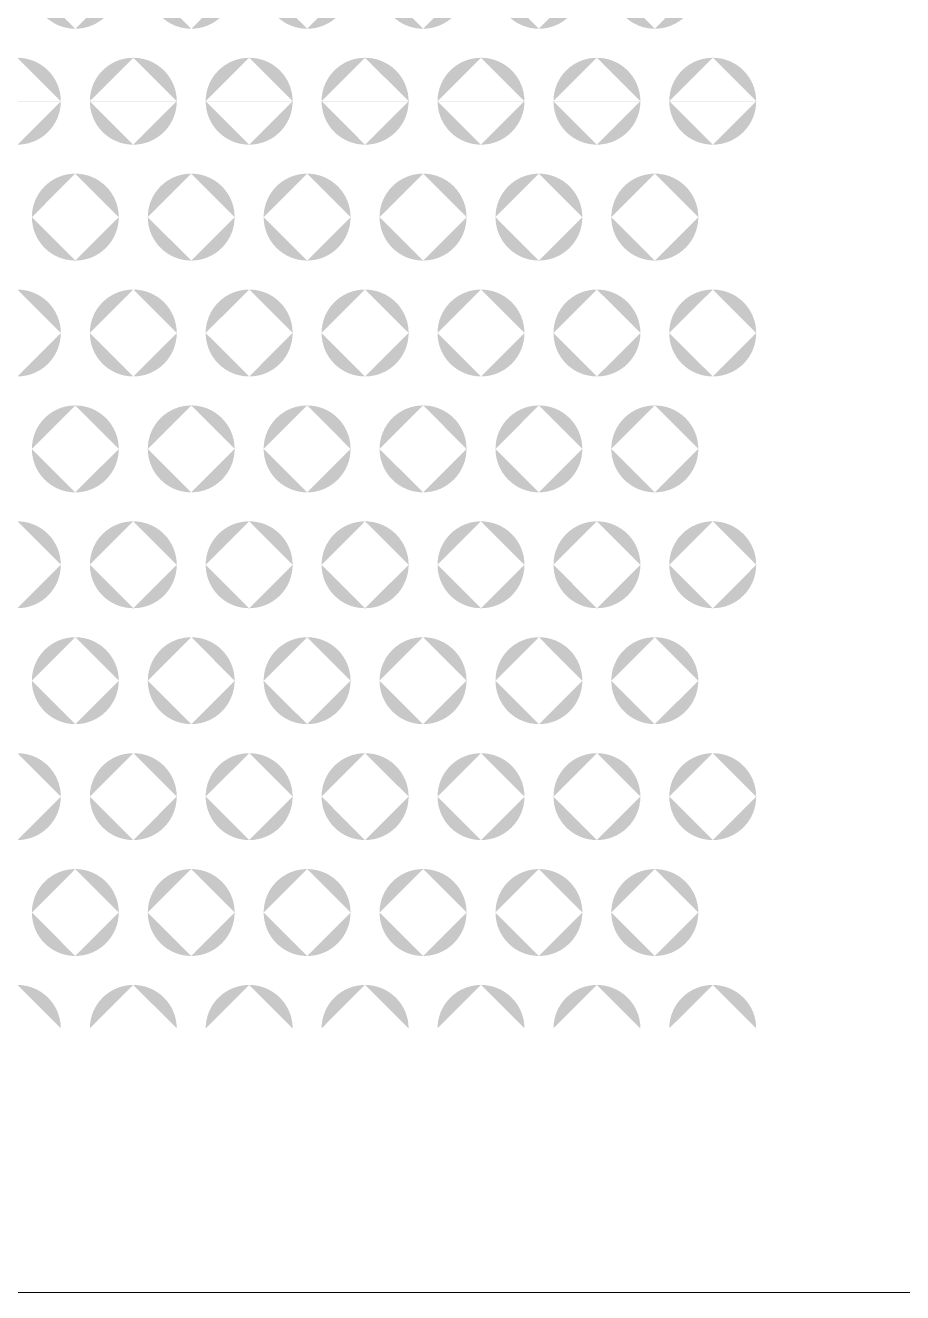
# Model space of a CAD drawing. Header units: millimetres. Extents: x 53 to 536, y 329 to 488.
# Drawn here: x 488.75 to 503.89, y 443.78 to 465.65 of the extents above; entities that cross this region are included whole.
import ezdxf

# ---------------------------------------------------------------- set-up
doc = ezdxf.new("R2010")
doc.units = ezdxf.units.MM
doc.header["$MEASUREMENT"] = 0

msp = doc.modelspace()

# ---------------------------------------------------------------- hatches: boundary and pattern name
at = {"transparency": 33554559}
h = msp.add_hatch(color=256, dxfattribs=at)
h.paths.add_polyline_path([(485.608, 465.595), (485.608, 467.095)], flags=0)
h.paths.add_polyline_path([(486.358, 466.346, 0.414563), (485.608, 467.095)], flags=0)
h.paths.add_polyline_path([(485.608, 465.595, 0.414244), (486.358, 466.346)], flags=0)
h.paths.add_polyline_path([(489.609, 467.095), (489.609, 465.595)], flags=0)
h.paths.add_polyline_path([(488.86, 466.346, 0.414244), (489.609, 465.595)], flags=0)
h.paths.add_polyline_path([(489.609, 467.095, 0.414563), (488.86, 466.346)], flags=0)
h.paths.add_polyline_path([(486.859, 466.346, 0.413977), (487.609, 465.595)], flags=0)
h.paths.add_polyline_path([(487.609, 467.095, 0.414294), (486.859, 466.346)], flags=0)
h.paths.add_polyline_path([(488.359, 466.346, 0.414077), (487.609, 467.095)], flags=0)
h.paths.add_polyline_path([(487.609, 465.595, 0.413759), (488.359, 466.346)], flags=0)
h.paths.add_polyline_path([(487.359, 464.345), (485.859, 464.345)], flags=0)
h.paths.add_polyline_path([(486.608, 465.094, 0.414563), (485.859, 464.345)], flags=0)
h.paths.add_polyline_path([(487.359, 464.345, 0.414294), (486.608, 465.094)], flags=0)
h.paths.add_polyline_path([(489.359, 464.345), (487.859, 464.345)], flags=0)
h.paths.add_polyline_path([(488.609, 465.094, 0.414779), (487.859, 464.345)], flags=0)
h.paths.add_polyline_path([(489.359, 464.345, 0.414563), (488.609, 465.094)], flags=0)
h.paths.add_polyline_path([(485.859, 468.346), (485.859, 468.347), (487.359, 468.347), (487.359, 468.346)], flags=0)
h.paths.add_polyline_path([(486.608, 467.596, 0.41376), (487.359, 468.346)], flags=0)
h.paths.add_polyline_path([(485.859, 468.346, 0.414027), (486.608, 467.596)], flags=0)
h.paths.add_polyline_path([(487.859, 468.346), (487.859, 468.347), (489.359, 468.347), (489.359, 468.346)], flags=0)
h.paths.add_polyline_path([(488.609, 467.596, 0.414027), (489.359, 468.346)], flags=0)
h.paths.add_polyline_path([(487.859, 468.346, 0.414244), (488.609, 467.596)], flags=0)
h = msp.add_hatch(color=256, dxfattribs=at)
h.paths.add_polyline_path([(489.609, 465.595), (489.609, 467.095)], flags=0)
h.paths.add_polyline_path([(490.359, 466.346, 0.413592), (489.609, 467.095)], flags=0)
h.paths.add_polyline_path([(489.609, 465.595, 0.413274), (490.359, 466.346)], flags=0)
h.paths.add_polyline_path([(493.611, 467.095), (493.611, 465.595)], flags=0)
h.paths.add_polyline_path([(492.86, 466.346, 0.413977), (493.611, 465.595)], flags=0)
h.paths.add_polyline_path([(493.611, 467.095, 0.414294), (492.86, 466.346)], flags=0)
h.paths.add_polyline_path([(490.86, 466.346, 0.413977), (491.611, 465.595)], flags=0)
h.paths.add_polyline_path([(491.611, 467.095, 0.414294), (490.86, 466.346)], flags=0)
h.paths.add_polyline_path([(492.359, 466.346, 0.413374), (491.611, 467.095)], flags=0)
h.paths.add_polyline_path([(491.611, 465.595, 0.413055), (492.359, 466.346)], flags=0)
h.paths.add_polyline_path([(491.36, 464.345), (489.86, 464.345)], flags=0)
h.paths.add_polyline_path([(490.61, 465.094, 0.414563), (489.86, 464.345)], flags=0)
h.paths.add_polyline_path([(491.36, 464.345, 0.414294), (490.61, 465.094)], flags=0)
h.paths.add_polyline_path([(493.36, 464.345), (491.859, 464.345)], flags=0)
h.paths.add_polyline_path([(492.611, 465.094, 0.41451), (491.859, 464.345)], flags=0)
h.paths.add_polyline_path([(493.36, 464.345, 0.414563), (492.611, 465.094)], flags=0)
h.paths.add_polyline_path([(489.86, 468.346), (489.86, 468.347), (491.36, 468.347), (491.36, 468.346)], flags=0)
h.paths.add_polyline_path([(490.61, 467.596, 0.41376), (491.36, 468.346)], flags=0)
h.paths.add_polyline_path([(489.86, 468.346, 0.414027), (490.61, 467.596)], flags=0)
h.paths.add_polyline_path([(491.859, 468.346), (491.859, 468.347), (493.36, 468.347), (493.36, 468.346)], flags=0)
h.paths.add_polyline_path([(492.611, 467.596, 0.414027), (493.36, 468.346)], flags=0)
h.paths.add_polyline_path([(491.859, 468.346, 0.413976), (492.611, 467.596)], flags=0)
h = msp.add_hatch(color=256, dxfattribs=at)
h.paths.add_polyline_path([(493.611, 465.595), (493.611, 467.095)], flags=0)
h.paths.add_polyline_path([(494.36, 466.346, 0.41386), (493.611, 467.095)], flags=0)
h.paths.add_polyline_path([(493.611, 465.595, 0.41354), (494.36, 466.346)], flags=0)
h.paths.add_polyline_path([(497.61, 467.095), (497.61, 465.595)], flags=0)
h.paths.add_polyline_path([(496.861, 466.346, 0.41354), (497.61, 465.595)], flags=0)
h.paths.add_polyline_path([(497.61, 467.095, 0.41386), (496.861, 466.346)], flags=0)
h.paths.add_polyline_path([(494.86, 466.346, 0.41371), (495.612, 465.595)], flags=0)
h.paths.add_polyline_path([(495.612, 467.095, 0.414025), (494.86, 466.346)], flags=0)
h.paths.add_polyline_path([(496.362, 466.346, 0.413107), (495.612, 467.095)], flags=0)
h.paths.add_polyline_path([(495.612, 465.595, 0.41279), (496.362, 466.346)], flags=0)
h.paths.add_polyline_path([(495.362, 464.345), (493.86, 464.345)], flags=0)
h.paths.add_polyline_path([(494.609, 465.094, 0.41386), (493.86, 464.345)], flags=0)
h.paths.add_polyline_path([(495.362, 464.345, 0.414241), (494.609, 465.094)], flags=0)
h.paths.add_polyline_path([(497.361, 464.345), (495.861, 464.345)], flags=0)
h.paths.add_polyline_path([(496.611, 465.094, 0.414563), (495.861, 464.345)], flags=0)
h.paths.add_polyline_path([(497.361, 464.345, 0.414563), (496.611, 465.094)], flags=0)
h.paths.add_polyline_path([(493.86, 468.346), (493.86, 468.347), (495.362, 468.347), (495.362, 468.346)], flags=0)
h.paths.add_polyline_path([(494.609, 467.596, 0.413709), (495.362, 468.346)], flags=0)
h.paths.add_polyline_path([(493.86, 468.346, 0.413324), (494.609, 467.596)], flags=0)
h.paths.add_polyline_path([(495.861, 468.346), (495.861, 468.347), (497.361, 468.347), (497.361, 468.346)], flags=0)
h.paths.add_polyline_path([(496.611, 467.596, 0.414027), (497.361, 468.346)], flags=0)
h.paths.add_polyline_path([(495.861, 468.346, 0.414027), (496.611, 467.596)], flags=0)
h = msp.add_hatch(color=256, dxfattribs=at)
h.paths.add_polyline_path([(497.61, 465.595), (497.61, 467.095)], flags=0)
h.paths.add_polyline_path([(498.36, 466.346, 0.414563), (497.61, 467.095)], flags=0)
h.paths.add_polyline_path([(497.61, 465.595, 0.414244), (498.36, 466.346)], flags=0)
h.paths.add_polyline_path([(498.86, 466.346, 0.413008), (499.611, 465.595)], flags=0)
h.paths.add_polyline_path([(499.611, 467.095, 0.413324), (498.86, 466.346)], flags=0)
h.paths.add_polyline_path([(500.362, 466.346, 0.413809), (499.611, 467.095)], flags=0)
h.paths.add_polyline_path([(499.611, 465.595, 0.413492), (500.362, 466.346)], flags=0)
h.paths.add_polyline_path([(499.362, 464.345), (497.862, 464.345)], flags=0)
h.paths.add_polyline_path([(498.611, 465.094, 0.414832), (497.862, 464.345)], flags=0)
h.paths.add_polyline_path([(499.362, 464.345, 0.414294), (498.611, 465.094)], flags=0)
h.paths.add_polyline_path([(501.361, 464.345), (499.86, 464.345)], flags=0)
h.paths.add_polyline_path([(500.612, 465.094, 0.414994), (499.86, 464.345)], flags=0)
h.paths.add_polyline_path([(501.361, 464.345, 0.414346), (500.612, 465.094)], flags=0)
h.paths.add_polyline_path([(497.862, 468.346), (497.862, 468.347), (499.362, 468.347), (499.362, 468.346)], flags=0)
h.paths.add_polyline_path([(498.611, 467.596, 0.41376), (499.362, 468.346)], flags=0)
h.paths.add_polyline_path([(497.862, 468.346, 0.414294), (498.611, 467.596)], flags=0)
h.paths.add_polyline_path([(499.86, 468.346), (499.86, 468.347), (501.361, 468.347), (501.361, 468.346)], flags=0)
h.paths.add_polyline_path([(500.612, 467.596, 0.413809), (501.361, 468.346)], flags=0)
h.paths.add_polyline_path([(499.86, 468.346, 0.414461), (500.612, 467.596)], flags=0)
h = msp.add_hatch(color=256, dxfattribs=at)
h.paths.add_polyline_path([(485.608, 461.593), (485.608, 463.094)], flags=0)
h.paths.add_polyline_path([(486.358, 462.343, 0.414997), (485.608, 463.094)], flags=0)
h.paths.add_polyline_path([(485.608, 461.593, 0.413811), (486.358, 462.343)], flags=0)
h.paths.add_polyline_path([(489.609, 463.094), (489.609, 461.593)], flags=0)
h.paths.add_polyline_path([(488.86, 462.343, 0.413811), (489.609, 461.593)], flags=0)
h.paths.add_polyline_path([(489.609, 463.094, 0.414997), (488.86, 462.343)], flags=0)
h.paths.add_polyline_path([(486.859, 462.343, 0.413542), (487.609, 461.593)], flags=0)
h.paths.add_polyline_path([(487.609, 463.094, 0.414729), (486.859, 462.343)], flags=0)
h.paths.add_polyline_path([(488.359, 462.343, 0.414512), (487.609, 463.094)], flags=0)
h.paths.add_polyline_path([(487.609, 461.593, 0.413325), (488.359, 462.343)], flags=0)
h.paths.add_polyline_path([(487.359, 460.344), (485.859, 460.344)], flags=0)
h.paths.add_polyline_path([(486.608, 461.093, 0.414563), (485.859, 460.344)], flags=0)
h.paths.add_polyline_path([(487.359, 460.344, 0.414294), (486.608, 461.093)], flags=0)
h.paths.add_polyline_path([(489.359, 460.344), (487.859, 460.344)], flags=0)
h.paths.add_polyline_path([(488.609, 461.093, 0.414779), (487.859, 460.344)], flags=0)
h.paths.add_polyline_path([(489.359, 460.344, 0.414563), (488.609, 461.093)], flags=0)
h.paths.add_polyline_path([(485.859, 464.344), (485.859, 464.345), (487.359, 464.345), (487.359, 464.344)], flags=0)
h.paths.add_polyline_path([(486.608, 463.594, 0.414512), (487.359, 464.344)], flags=0)
h.paths.add_polyline_path([(485.859, 464.344, 0.41478), (486.608, 463.594)], flags=0)
h.paths.add_polyline_path([(487.859, 464.344), (487.859, 464.345), (489.359, 464.345), (489.359, 464.344)], flags=0)
h.paths.add_polyline_path([(488.609, 463.594, 0.41478), (489.359, 464.344)], flags=0)
h.paths.add_polyline_path([(487.859, 464.344, 0.414997), (488.609, 463.594)], flags=0)
h = msp.add_hatch(color=256, dxfattribs=at)
h.paths.add_polyline_path([(489.609, 461.593), (489.609, 463.094)], flags=0)
h.paths.add_polyline_path([(490.359, 462.343, 0.414027), (489.609, 463.094)], flags=0)
h.paths.add_polyline_path([(489.609, 461.593, 0.41284), (490.359, 462.343)], flags=0)
h.paths.add_polyline_path([(493.611, 463.094), (493.611, 461.593)], flags=0)
h.paths.add_polyline_path([(492.86, 462.343, 0.413542), (493.611, 461.593)], flags=0)
h.paths.add_polyline_path([(493.611, 463.094, 0.414729), (492.86, 462.343)], flags=0)
h.paths.add_polyline_path([(490.86, 462.343, 0.413542), (491.611, 461.593)], flags=0)
h.paths.add_polyline_path([(491.611, 463.094, 0.414729), (490.86, 462.343)], flags=0)
h.paths.add_polyline_path([(492.359, 462.343, 0.413809), (491.611, 463.094)], flags=0)
h.paths.add_polyline_path([(491.611, 461.593, 0.412621), (492.359, 462.343)], flags=0)
h.paths.add_polyline_path([(491.36, 460.344), (489.86, 460.344)], flags=0)
h.paths.add_polyline_path([(490.61, 461.093, 0.414563), (489.86, 460.344)], flags=0)
h.paths.add_polyline_path([(491.36, 460.344, 0.414294), (490.61, 461.093)], flags=0)
h.paths.add_polyline_path([(493.36, 460.344), (491.859, 460.344)], flags=0)
h.paths.add_polyline_path([(492.611, 461.093, 0.41451), (491.859, 460.344)], flags=0)
h.paths.add_polyline_path([(493.36, 460.344, 0.414563), (492.611, 461.093)], flags=0)
h.paths.add_polyline_path([(489.86, 464.344), (489.86, 464.345), (491.36, 464.345), (491.36, 464.344)], flags=0)
h.paths.add_polyline_path([(490.61, 463.594, 0.414512), (491.36, 464.344)], flags=0)
h.paths.add_polyline_path([(489.86, 464.344, 0.41478), (490.61, 463.594)], flags=0)
h.paths.add_polyline_path([(491.859, 464.344), (491.859, 464.345), (493.36, 464.345), (493.36, 464.344)], flags=0)
h.paths.add_polyline_path([(492.611, 463.594, 0.41478), (493.36, 464.344)], flags=0)
h.paths.add_polyline_path([(491.859, 464.344, 0.414728), (492.611, 463.594)], flags=0)
h = msp.add_hatch(color=256, dxfattribs=at)
h.paths.add_polyline_path([(493.611, 461.593), (493.611, 463.094)], flags=0)
h.paths.add_polyline_path([(494.36, 462.343, 0.414294), (493.611, 463.094)], flags=0)
h.paths.add_polyline_path([(493.611, 461.593, 0.413107), (494.36, 462.343)], flags=0)
h.paths.add_polyline_path([(497.61, 463.094), (497.61, 461.593)], flags=0)
h.paths.add_polyline_path([(496.861, 462.343, 0.413107), (497.61, 461.593)], flags=0)
h.paths.add_polyline_path([(497.61, 463.094, 0.414294), (496.861, 462.343)], flags=0)
h.paths.add_polyline_path([(494.86, 462.343, 0.413274), (495.612, 461.593)], flags=0)
h.paths.add_polyline_path([(495.612, 463.094, 0.414461), (494.86, 462.343)], flags=0)
h.paths.add_polyline_path([(496.362, 462.343, 0.413542), (495.612, 463.094)], flags=0)
h.paths.add_polyline_path([(495.612, 461.593, 0.412354), (496.362, 462.343)], flags=0)
h.paths.add_polyline_path([(495.362, 460.344), (493.86, 460.344)], flags=0)
h.paths.add_polyline_path([(494.609, 461.093, 0.41386), (493.86, 460.344)], flags=0)
h.paths.add_polyline_path([(495.362, 460.344, 0.414241), (494.609, 461.093)], flags=0)
h.paths.add_polyline_path([(497.361, 460.344), (495.861, 460.344)], flags=0)
h.paths.add_polyline_path([(496.611, 461.093, 0.414563), (495.861, 460.344)], flags=0)
h.paths.add_polyline_path([(497.361, 460.344, 0.414563), (496.611, 461.093)], flags=0)
h.paths.add_polyline_path([(493.86, 464.344), (493.86, 464.345), (495.362, 464.345), (495.362, 464.344)], flags=0)
h.paths.add_polyline_path([(494.609, 463.594, 0.41446), (495.362, 464.344)], flags=0)
h.paths.add_polyline_path([(493.86, 464.344, 0.414078), (494.609, 463.594)], flags=0)
h.paths.add_polyline_path([(495.861, 464.344), (495.861, 464.345), (497.361, 464.345), (497.361, 464.344)], flags=0)
h.paths.add_polyline_path([(496.611, 463.594, 0.41478), (497.361, 464.344)], flags=0)
h.paths.add_polyline_path([(495.861, 464.344, 0.41478), (496.611, 463.594)], flags=0)
h = msp.add_hatch(color=256, dxfattribs=at)
h.paths.add_polyline_path([(497.61, 461.593), (497.61, 463.094)], flags=0)
h.paths.add_polyline_path([(498.36, 462.343, 0.414997), (497.61, 463.094)], flags=0)
h.paths.add_polyline_path([(497.61, 461.593, 0.413811), (498.36, 462.343)], flags=0)
h.paths.add_polyline_path([(498.86, 462.343, 0.412572), (499.611, 461.593)], flags=0)
h.paths.add_polyline_path([(499.611, 463.094, 0.41376), (498.86, 462.343)], flags=0)
h.paths.add_polyline_path([(500.362, 462.343, 0.414244), (499.611, 463.094)], flags=0)
h.paths.add_polyline_path([(499.611, 461.593, 0.413057), (500.362, 462.343)], flags=0)
h.paths.add_polyline_path([(499.362, 460.344), (497.862, 460.344)], flags=0)
h.paths.add_polyline_path([(498.611, 461.093, 0.414832), (497.862, 460.344)], flags=0)
h.paths.add_polyline_path([(499.362, 460.344, 0.414294), (498.611, 461.093)], flags=0)
h.paths.add_polyline_path([(501.361, 460.344), (499.86, 460.344)], flags=0)
h.paths.add_polyline_path([(500.612, 461.093, 0.414994), (499.86, 460.344)], flags=0)
h.paths.add_polyline_path([(501.361, 460.344, 0.414346), (500.612, 461.093)], flags=0)
h.paths.add_polyline_path([(497.862, 464.344), (497.862, 464.345), (499.362, 464.345), (499.362, 464.344)], flags=0)
h.paths.add_polyline_path([(498.611, 463.594, 0.414512), (499.362, 464.344)], flags=0)
h.paths.add_polyline_path([(497.862, 464.344, 0.415048), (498.611, 463.594)], flags=0)
h.paths.add_polyline_path([(499.86, 464.344), (499.86, 464.345), (501.361, 464.345), (501.361, 464.344)], flags=0)
h.paths.add_polyline_path([(500.612, 463.594, 0.414563), (501.361, 464.344)], flags=0)
h.paths.add_polyline_path([(499.86, 464.344, 0.415212), (500.612, 463.594)], flags=0)
h = msp.add_hatch(color=256, dxfattribs=at)
h.paths.add_polyline_path([(485.608, 457.592), (485.608, 459.093)], flags=0)
h.paths.add_polyline_path([(486.358, 458.342, 0.414997), (485.608, 459.093)], flags=0)
h.paths.add_polyline_path([(485.608, 457.592, 0.413811), (486.358, 458.342)], flags=0)
h.paths.add_polyline_path([(489.609, 459.093), (489.609, 457.592)], flags=0)
h.paths.add_polyline_path([(488.86, 458.342, 0.413811), (489.609, 457.592)], flags=0)
h.paths.add_polyline_path([(489.609, 459.093, 0.414997), (488.86, 458.342)], flags=0)
h.paths.add_polyline_path([(486.859, 458.342, 0.413542), (487.609, 457.592)], flags=0)
h.paths.add_polyline_path([(487.609, 459.093, 0.414729), (486.859, 458.342)], flags=0)
h.paths.add_polyline_path([(488.359, 458.342, 0.414512), (487.609, 459.093)], flags=0)
h.paths.add_polyline_path([(487.609, 457.592, 0.413325), (488.359, 458.342)], flags=0)
h.paths.add_polyline_path([(487.359, 456.342), (485.859, 456.342)], flags=0)
h.paths.add_polyline_path([(486.608, 457.092, 0.41478), (485.859, 456.342)], flags=0)
h.paths.add_polyline_path([(487.359, 456.342, 0.414512), (486.608, 457.092)], flags=0)
h.paths.add_polyline_path([(489.359, 456.342), (487.859, 456.342)], flags=0)
h.paths.add_polyline_path([(488.609, 457.092, 0.414997), (487.859, 456.342)], flags=0)
h.paths.add_polyline_path([(489.359, 456.342, 0.41478), (488.609, 457.092)], flags=0)
h.paths.add_polyline_path([(485.859, 460.343), (485.859, 460.344), (487.359, 460.344), (487.359, 460.343)], flags=0)
h.paths.add_polyline_path([(486.608, 459.593, 0.414512), (487.359, 460.343)], flags=0)
h.paths.add_polyline_path([(485.859, 460.343, 0.41478), (486.608, 459.593)], flags=0)
h.paths.add_polyline_path([(487.859, 460.343), (487.859, 460.344), (489.359, 460.344), (489.359, 460.343)], flags=0)
h.paths.add_polyline_path([(488.609, 459.593, 0.41478), (489.359, 460.343)], flags=0)
h.paths.add_polyline_path([(487.859, 460.343, 0.414997), (488.609, 459.593)], flags=0)
h = msp.add_hatch(color=256, dxfattribs=at)
h.paths.add_polyline_path([(489.609, 457.592), (489.609, 459.093)], flags=0)
h.paths.add_polyline_path([(490.359, 458.342, 0.414027), (489.609, 459.093)], flags=0)
h.paths.add_polyline_path([(489.609, 457.592, 0.41284), (490.359, 458.342)], flags=0)
h.paths.add_polyline_path([(493.611, 459.093), (493.611, 457.592)], flags=0)
h.paths.add_polyline_path([(492.86, 458.342, 0.413542), (493.611, 457.592)], flags=0)
h.paths.add_polyline_path([(493.611, 459.093, 0.414729), (492.86, 458.342)], flags=0)
h.paths.add_polyline_path([(490.86, 458.342, 0.413542), (491.611, 457.592)], flags=0)
h.paths.add_polyline_path([(491.611, 459.093, 0.414729), (490.86, 458.342)], flags=0)
h.paths.add_polyline_path([(492.359, 458.342, 0.413809), (491.611, 459.093)], flags=0)
h.paths.add_polyline_path([(491.611, 457.592, 0.412621), (492.359, 458.342)], flags=0)
h.paths.add_polyline_path([(491.36, 456.342), (489.86, 456.342)], flags=0)
h.paths.add_polyline_path([(490.61, 457.092, 0.41478), (489.86, 456.342)], flags=0)
h.paths.add_polyline_path([(491.36, 456.342, 0.414512), (490.61, 457.092)], flags=0)
h.paths.add_polyline_path([(493.36, 456.342), (491.859, 456.342)], flags=0)
h.paths.add_polyline_path([(492.611, 457.092, 0.414728), (491.859, 456.342)], flags=0)
h.paths.add_polyline_path([(493.36, 456.342, 0.41478), (492.611, 457.092)], flags=0)
h.paths.add_polyline_path([(489.86, 460.343), (489.86, 460.344), (491.36, 460.344), (491.36, 460.343)], flags=0)
h.paths.add_polyline_path([(490.61, 459.593, 0.414512), (491.36, 460.343)], flags=0)
h.paths.add_polyline_path([(489.86, 460.343, 0.41478), (490.61, 459.593)], flags=0)
h.paths.add_polyline_path([(491.859, 460.343), (491.859, 460.344), (493.36, 460.344), (493.36, 460.343)], flags=0)
h.paths.add_polyline_path([(492.611, 459.593, 0.41478), (493.36, 460.343)], flags=0)
h.paths.add_polyline_path([(491.859, 460.343, 0.414728), (492.611, 459.593)], flags=0)
h = msp.add_hatch(color=256, dxfattribs=at)
h.paths.add_polyline_path([(493.611, 457.592), (493.611, 459.093)], flags=0)
h.paths.add_polyline_path([(494.36, 458.342, 0.414294), (493.611, 459.093)], flags=0)
h.paths.add_polyline_path([(493.611, 457.592, 0.413107), (494.36, 458.342)], flags=0)
h.paths.add_polyline_path([(497.61, 459.093), (497.61, 457.592)], flags=0)
h.paths.add_polyline_path([(496.861, 458.342, 0.413107), (497.61, 457.592)], flags=0)
h.paths.add_polyline_path([(497.61, 459.093, 0.414294), (496.861, 458.342)], flags=0)
h.paths.add_polyline_path([(494.86, 458.342, 0.413274), (495.612, 457.592)], flags=0)
h.paths.add_polyline_path([(495.612, 459.093, 0.414461), (494.86, 458.342)], flags=0)
h.paths.add_polyline_path([(496.362, 458.342, 0.413542), (495.612, 459.093)], flags=0)
h.paths.add_polyline_path([(495.612, 457.592, 0.412354), (496.362, 458.342)], flags=0)
h.paths.add_polyline_path([(495.362, 456.342), (493.86, 456.342)], flags=0)
h.paths.add_polyline_path([(494.609, 457.092, 0.414078), (493.86, 456.342)], flags=0)
h.paths.add_polyline_path([(495.362, 456.342, 0.41446), (494.609, 457.092)], flags=0)
h.paths.add_polyline_path([(497.361, 456.342), (495.861, 456.342)], flags=0)
h.paths.add_polyline_path([(496.611, 457.092, 0.41478), (495.861, 456.342)], flags=0)
h.paths.add_polyline_path([(497.361, 456.342, 0.41478), (496.611, 457.092)], flags=0)
h.paths.add_polyline_path([(493.86, 460.343), (493.86, 460.344), (495.362, 460.344), (495.362, 460.343)], flags=0)
h.paths.add_polyline_path([(494.609, 459.593, 0.41446), (495.362, 460.343)], flags=0)
h.paths.add_polyline_path([(493.86, 460.343, 0.414078), (494.609, 459.593)], flags=0)
h.paths.add_polyline_path([(495.861, 460.343), (495.861, 460.344), (497.361, 460.344), (497.361, 460.343)], flags=0)
h.paths.add_polyline_path([(496.611, 459.593, 0.41478), (497.361, 460.343)], flags=0)
h.paths.add_polyline_path([(495.861, 460.343, 0.41478), (496.611, 459.593)], flags=0)
h = msp.add_hatch(color=256, dxfattribs=at)
h.paths.add_polyline_path([(497.61, 457.592), (497.61, 459.093)], flags=0)
h.paths.add_polyline_path([(498.36, 458.342, 0.414997), (497.61, 459.093)], flags=0)
h.paths.add_polyline_path([(497.61, 457.592, 0.413811), (498.36, 458.342)], flags=0)
h.paths.add_polyline_path([(498.86, 458.342, 0.412572), (499.611, 457.592)], flags=0)
h.paths.add_polyline_path([(499.611, 459.093, 0.41376), (498.86, 458.342)], flags=0)
h.paths.add_polyline_path([(500.362, 458.342, 0.414244), (499.611, 459.093)], flags=0)
h.paths.add_polyline_path([(499.611, 457.592, 0.413057), (500.362, 458.342)], flags=0)
h.paths.add_polyline_path([(499.362, 456.342), (497.862, 456.342)], flags=0)
h.paths.add_polyline_path([(498.611, 457.092, 0.415048), (497.862, 456.342)], flags=0)
h.paths.add_polyline_path([(499.362, 456.342, 0.414512), (498.611, 457.092)], flags=0)
h.paths.add_polyline_path([(501.361, 456.342), (499.86, 456.342)], flags=0)
h.paths.add_polyline_path([(500.612, 457.092, 0.415212), (499.86, 456.342)], flags=0)
h.paths.add_polyline_path([(501.361, 456.342, 0.414563), (500.612, 457.092)], flags=0)
h.paths.add_polyline_path([(497.862, 460.343), (497.862, 460.344), (499.362, 460.344), (499.362, 460.343)], flags=0)
h.paths.add_polyline_path([(498.611, 459.593, 0.414512), (499.362, 460.343)], flags=0)
h.paths.add_polyline_path([(497.862, 460.343, 0.415048), (498.611, 459.593)], flags=0)
h.paths.add_polyline_path([(499.86, 460.343), (499.86, 460.344), (501.361, 460.344), (501.361, 460.343)], flags=0)
h.paths.add_polyline_path([(500.612, 459.593, 0.414563), (501.361, 460.343)], flags=0)
h.paths.add_polyline_path([(499.86, 460.343, 0.415212), (500.612, 459.593)], flags=0)
h = msp.add_hatch(color=256, dxfattribs=at)
h.paths.add_polyline_path([(485.608, 453.591), (485.608, 455.092)], flags=0)
h.paths.add_polyline_path([(486.358, 454.341, 0.414997), (485.608, 455.092)], flags=0)
h.paths.add_polyline_path([(485.608, 453.591, 0.414295), (486.358, 454.341)], flags=0)
h.paths.add_polyline_path([(489.609, 455.092), (489.609, 453.591)], flags=0)
h.paths.add_polyline_path([(488.86, 454.341, 0.414295), (489.609, 453.591)], flags=0)
h.paths.add_polyline_path([(489.609, 455.092, 0.414997), (488.86, 454.341)], flags=0)
h.paths.add_polyline_path([(486.859, 454.341, 0.414027), (487.609, 453.591)], flags=0)
h.paths.add_polyline_path([(487.609, 455.092, 0.414729), (486.859, 454.341)], flags=0)
h.paths.add_polyline_path([(488.359, 454.341, 0.414512), (487.609, 455.092)], flags=0)
h.paths.add_polyline_path([(487.609, 453.591, 0.41381), (488.359, 454.341)], flags=0)
h.paths.add_polyline_path([(487.359, 452.341), (485.859, 452.341)], flags=0)
h.paths.add_polyline_path([(486.608, 453.09, 0.41478), (485.859, 452.341)], flags=0)
h.paths.add_polyline_path([(487.359, 452.341, 0.414512), (486.608, 453.09)], flags=0)
h.paths.add_polyline_path([(489.359, 452.341), (487.859, 452.341)], flags=0)
h.paths.add_polyline_path([(488.609, 453.09, 0.414997), (487.859, 452.341)], flags=0)
h.paths.add_polyline_path([(489.359, 452.341, 0.41478), (488.609, 453.09)], flags=0)
h.paths.add_polyline_path([(485.859, 456.342), (487.359, 456.342)], flags=0)
h.paths.add_polyline_path([(486.608, 455.592, 0.414512), (487.359, 456.342)], flags=0)
h.paths.add_polyline_path([(485.859, 456.342, 0.41478), (486.608, 455.592)], flags=0)
h.paths.add_polyline_path([(487.859, 456.342), (489.359, 456.342)], flags=0)
h.paths.add_polyline_path([(488.609, 455.592, 0.41478), (489.359, 456.342)], flags=0)
h.paths.add_polyline_path([(487.859, 456.342, 0.414997), (488.609, 455.592)], flags=0)
h = msp.add_hatch(color=256, dxfattribs=at)
h.paths.add_polyline_path([(489.609, 453.591), (489.609, 455.092)], flags=0)
h.paths.add_polyline_path([(490.359, 454.341, 0.414027), (489.609, 455.092)], flags=0)
h.paths.add_polyline_path([(489.609, 453.591, 0.413325), (490.359, 454.341)], flags=0)
h.paths.add_polyline_path([(493.611, 455.092), (493.611, 453.591)], flags=0)
h.paths.add_polyline_path([(492.86, 454.341, 0.414027), (493.611, 453.591)], flags=0)
h.paths.add_polyline_path([(493.611, 455.092, 0.414729), (492.86, 454.341)], flags=0)
h.paths.add_polyline_path([(490.86, 454.341, 0.414027), (491.611, 453.591)], flags=0)
h.paths.add_polyline_path([(491.611, 455.092, 0.414729), (490.86, 454.341)], flags=0)
h.paths.add_polyline_path([(492.359, 454.341, 0.413809), (491.611, 455.092)], flags=0)
h.paths.add_polyline_path([(491.611, 453.591, 0.413107), (492.359, 454.341)], flags=0)
h.paths.add_polyline_path([(491.36, 452.341), (489.86, 452.341)], flags=0)
h.paths.add_polyline_path([(490.61, 453.09, 0.41478), (489.86, 452.341)], flags=0)
h.paths.add_polyline_path([(491.36, 452.341, 0.414512), (490.61, 453.09)], flags=0)
h.paths.add_polyline_path([(493.36, 452.341), (491.859, 452.341)], flags=0)
h.paths.add_polyline_path([(492.611, 453.09, 0.414728), (491.859, 452.341)], flags=0)
h.paths.add_polyline_path([(493.36, 452.341, 0.41478), (492.611, 453.09)], flags=0)
h.paths.add_polyline_path([(489.86, 456.342), (491.36, 456.342)], flags=0)
h.paths.add_polyline_path([(490.61, 455.592, 0.414512), (491.36, 456.342)], flags=0)
h.paths.add_polyline_path([(489.86, 456.342, 0.41478), (490.61, 455.592)], flags=0)
h.paths.add_polyline_path([(491.859, 456.342), (493.36, 456.342)], flags=0)
h.paths.add_polyline_path([(492.611, 455.592, 0.41478), (493.36, 456.342)], flags=0)
h.paths.add_polyline_path([(491.859, 456.342, 0.414728), (492.611, 455.592)], flags=0)
h = msp.add_hatch(color=256, dxfattribs=at)
h.paths.add_polyline_path([(493.611, 453.591), (493.611, 455.092)], flags=0)
h.paths.add_polyline_path([(494.36, 454.341, 0.414294), (493.611, 455.092)], flags=0)
h.paths.add_polyline_path([(493.611, 453.591, 0.413592), (494.36, 454.341)], flags=0)
h.paths.add_polyline_path([(497.61, 455.092), (497.61, 453.591)], flags=0)
h.paths.add_polyline_path([(496.861, 454.341, 0.413592), (497.61, 453.591)], flags=0)
h.paths.add_polyline_path([(497.61, 455.092, 0.414294), (496.861, 454.341)], flags=0)
h.paths.add_polyline_path([(494.86, 454.341, 0.413759), (495.612, 453.591)], flags=0)
h.paths.add_polyline_path([(495.612, 455.092, 0.414461), (494.86, 454.341)], flags=0)
h.paths.add_polyline_path([(496.362, 454.341, 0.413542), (495.612, 455.092)], flags=0)
h.paths.add_polyline_path([(495.612, 453.591, 0.41284), (496.362, 454.341)], flags=0)
h.paths.add_polyline_path([(495.362, 452.341), (493.86, 452.341)], flags=0)
h.paths.add_polyline_path([(494.609, 453.09, 0.414078), (493.86, 452.341)], flags=0)
h.paths.add_polyline_path([(495.362, 452.341, 0.41446), (494.609, 453.09)], flags=0)
h.paths.add_polyline_path([(497.361, 452.341), (495.861, 452.341)], flags=0)
h.paths.add_polyline_path([(496.611, 453.09, 0.41478), (495.861, 452.341)], flags=0)
h.paths.add_polyline_path([(497.361, 452.341, 0.41478), (496.611, 453.09)], flags=0)
h.paths.add_polyline_path([(493.86, 456.342), (495.362, 456.342)], flags=0)
h.paths.add_polyline_path([(494.609, 455.592, 0.41446), (495.362, 456.342)], flags=0)
h.paths.add_polyline_path([(493.86, 456.342, 0.414078), (494.609, 455.592)], flags=0)
h.paths.add_polyline_path([(495.861, 456.342), (497.361, 456.342)], flags=0)
h.paths.add_polyline_path([(496.611, 455.592, 0.41478), (497.361, 456.342)], flags=0)
h.paths.add_polyline_path([(495.861, 456.342, 0.41478), (496.611, 455.592)], flags=0)
h = msp.add_hatch(color=256, dxfattribs=at)
h.paths.add_polyline_path([(497.61, 453.591), (497.61, 455.092)], flags=0)
h.paths.add_polyline_path([(498.36, 454.341, 0.414997), (497.61, 455.092)], flags=0)
h.paths.add_polyline_path([(497.61, 453.591, 0.414295), (498.36, 454.341)], flags=0)
h.paths.add_polyline_path([(498.86, 454.341, 0.413057), (499.611, 453.591)], flags=0)
h.paths.add_polyline_path([(499.611, 455.092, 0.41376), (498.86, 454.341)], flags=0)
h.paths.add_polyline_path([(500.362, 454.341, 0.414244), (499.611, 455.092)], flags=0)
h.paths.add_polyline_path([(499.611, 453.591, 0.413542), (500.362, 454.341)], flags=0)
h.paths.add_polyline_path([(499.362, 452.341), (497.862, 452.341)], flags=0)
h.paths.add_polyline_path([(498.611, 453.09, 0.415048), (497.862, 452.341)], flags=0)
h.paths.add_polyline_path([(499.362, 452.341, 0.414512), (498.611, 453.09)], flags=0)
h.paths.add_polyline_path([(501.361, 452.341), (499.86, 452.341)], flags=0)
h.paths.add_polyline_path([(500.612, 453.09, 0.415212), (499.86, 452.341)], flags=0)
h.paths.add_polyline_path([(501.361, 452.341, 0.414563), (500.612, 453.09)], flags=0)
h.paths.add_polyline_path([(497.862, 456.342), (499.362, 456.342)], flags=0)
h.paths.add_polyline_path([(498.611, 455.592, 0.414512), (499.362, 456.342)], flags=0)
h.paths.add_polyline_path([(497.862, 456.342, 0.415048), (498.611, 455.592)], flags=0)
h.paths.add_polyline_path([(499.86, 456.342), (501.361, 456.342)], flags=0)
h.paths.add_polyline_path([(500.612, 455.592, 0.414563), (501.361, 456.342)], flags=0)
h.paths.add_polyline_path([(499.86, 456.342, 0.415212), (500.612, 455.592)], flags=0)
h = msp.add_hatch(color=256, dxfattribs=at)
h.paths.add_polyline_path([(485.608, 449.589), (485.608, 451.09)], flags=0)
h.paths.add_polyline_path([(486.358, 450.34, 0.414997), (485.608, 451.09)], flags=0)
h.paths.add_polyline_path([(485.608, 449.589, 0.414028), (486.358, 450.34)], flags=0)
h.paths.add_polyline_path([(489.609, 451.09), (489.609, 449.589)], flags=0)
h.paths.add_polyline_path([(488.86, 450.34, 0.414028), (489.609, 449.589)], flags=0)
h.paths.add_polyline_path([(489.609, 451.09, 0.414997), (488.86, 450.34)], flags=0)
h.paths.add_polyline_path([(486.859, 450.34, 0.41376), (487.609, 449.589)], flags=0)
h.paths.add_polyline_path([(487.609, 451.09, 0.414729), (486.859, 450.34)], flags=0)
h.paths.add_polyline_path([(488.359, 450.34, 0.414512), (487.609, 451.09)], flags=0)
h.paths.add_polyline_path([(487.609, 449.589, 0.413542), (488.359, 450.34)], flags=0)
h.paths.add_polyline_path([(487.359, 448.339), (485.859, 448.339)], flags=0)
h.paths.add_polyline_path([(486.608, 449.089, 0.414295), (485.859, 448.339)], flags=0)
h.paths.add_polyline_path([(487.359, 448.339, 0.414027), (486.608, 449.089)], flags=0)
h.paths.add_polyline_path([(489.359, 448.339), (487.859, 448.339)], flags=0)
h.paths.add_polyline_path([(488.609, 449.089, 0.414512), (487.859, 448.339)], flags=0)
h.paths.add_polyline_path([(489.359, 448.339, 0.414295), (488.609, 449.089)], flags=0)
h.paths.add_polyline_path([(485.859, 452.341), (487.359, 452.341)], flags=0)
h.paths.add_polyline_path([(486.608, 451.59, 0.414244), (487.359, 452.341)], flags=0)
h.paths.add_polyline_path([(485.859, 452.341, 0.414512), (486.608, 451.59)], flags=0)
h.paths.add_polyline_path([(487.859, 452.341), (489.359, 452.341)], flags=0)
h.paths.add_polyline_path([(488.609, 451.59, 0.414512), (489.359, 452.341)], flags=0)
h.paths.add_polyline_path([(487.859, 452.341, 0.414729), (488.609, 451.59)], flags=0)
h = msp.add_hatch(color=256, dxfattribs=at)
h.paths.add_polyline_path([(489.609, 449.589), (489.609, 451.09)], flags=0)
h.paths.add_polyline_path([(490.359, 450.34, 0.414027), (489.609, 451.09)], flags=0)
h.paths.add_polyline_path([(489.609, 449.589, 0.413057), (490.359, 450.34)], flags=0)
h.paths.add_polyline_path([(493.611, 451.09), (493.611, 449.589)], flags=0)
h.paths.add_polyline_path([(492.86, 450.34, 0.41376), (493.611, 449.589)], flags=0)
h.paths.add_polyline_path([(493.611, 451.09, 0.414729), (492.86, 450.34)], flags=0)
h.paths.add_polyline_path([(490.86, 450.34, 0.41376), (491.611, 449.589)], flags=0)
h.paths.add_polyline_path([(491.611, 451.09, 0.414729), (490.86, 450.34)], flags=0)
h.paths.add_polyline_path([(492.359, 450.34, 0.413809), (491.611, 451.09)], flags=0)
h.paths.add_polyline_path([(491.611, 449.589, 0.412839), (492.359, 450.34)], flags=0)
h.paths.add_polyline_path([(491.36, 448.339), (489.86, 448.339)], flags=0)
h.paths.add_polyline_path([(490.61, 449.089, 0.414295), (489.86, 448.339)], flags=0)
h.paths.add_polyline_path([(491.36, 448.339, 0.414027), (490.61, 449.089)], flags=0)
h.paths.add_polyline_path([(493.36, 448.339), (491.859, 448.339)], flags=0)
h.paths.add_polyline_path([(492.611, 449.089, 0.414243), (491.859, 448.339)], flags=0)
h.paths.add_polyline_path([(493.36, 448.339, 0.414295), (492.611, 449.089)], flags=0)
h.paths.add_polyline_path([(489.86, 452.341), (491.36, 452.341)], flags=0)
h.paths.add_polyline_path([(490.61, 451.59, 0.414244), (491.36, 452.341)], flags=0)
h.paths.add_polyline_path([(489.86, 452.341, 0.414512), (490.61, 451.59)], flags=0)
h.paths.add_polyline_path([(491.859, 452.341), (493.36, 452.341)], flags=0)
h.paths.add_polyline_path([(492.611, 451.59, 0.414512), (493.36, 452.341)], flags=0)
h.paths.add_polyline_path([(491.859, 452.341, 0.414461), (492.611, 451.59)], flags=0)
h = msp.add_hatch(color=256, dxfattribs=at)
h.paths.add_polyline_path([(493.611, 449.589), (493.611, 451.09)], flags=0)
h.paths.add_polyline_path([(494.36, 450.34, 0.414294), (493.611, 451.09)], flags=0)
h.paths.add_polyline_path([(493.611, 449.589, 0.413324), (494.36, 450.34)], flags=0)
h.paths.add_polyline_path([(497.61, 451.09), (497.61, 449.589)], flags=0)
h.paths.add_polyline_path([(496.861, 450.34, 0.413324), (497.61, 449.589)], flags=0)
h.paths.add_polyline_path([(497.61, 451.09, 0.414294), (496.861, 450.34)], flags=0)
h.paths.add_polyline_path([(494.86, 450.34, 0.413492), (495.612, 449.589)], flags=0)
h.paths.add_polyline_path([(495.612, 451.09, 0.414461), (494.86, 450.34)], flags=0)
h.paths.add_polyline_path([(496.362, 450.34, 0.413542), (495.612, 451.09)], flags=0)
h.paths.add_polyline_path([(495.612, 449.589, 0.412572), (496.362, 450.34)], flags=0)
h.paths.add_polyline_path([(495.362, 448.339), (493.86, 448.339)], flags=0)
h.paths.add_polyline_path([(494.609, 449.089, 0.413592), (493.86, 448.339)], flags=0)
h.paths.add_polyline_path([(495.362, 448.339, 0.413975), (494.609, 449.089)], flags=0)
h.paths.add_polyline_path([(497.361, 448.339), (495.861, 448.339)], flags=0)
h.paths.add_polyline_path([(496.611, 449.089, 0.414295), (495.861, 448.339)], flags=0)
h.paths.add_polyline_path([(497.361, 448.339, 0.414295), (496.611, 449.089)], flags=0)
h.paths.add_polyline_path([(493.86, 452.341), (495.362, 452.341)], flags=0)
h.paths.add_polyline_path([(494.609, 451.59, 0.414193), (495.362, 452.341)], flags=0)
h.paths.add_polyline_path([(493.86, 452.341, 0.413809), (494.609, 451.59)], flags=0)
h.paths.add_polyline_path([(495.861, 452.341), (497.361, 452.341)], flags=0)
h.paths.add_polyline_path([(496.611, 451.59, 0.414512), (497.361, 452.341)], flags=0)
h.paths.add_polyline_path([(495.861, 452.341, 0.414512), (496.611, 451.59)], flags=0)
h = msp.add_hatch(color=256, dxfattribs=at)
h.paths.add_polyline_path([(497.61, 449.589), (497.61, 451.09)], flags=0)
h.paths.add_polyline_path([(498.36, 450.34, 0.414997), (497.61, 451.09)], flags=0)
h.paths.add_polyline_path([(497.61, 449.589, 0.414028), (498.36, 450.34)], flags=0)
h.paths.add_polyline_path([(498.86, 450.34, 0.412791), (499.611, 449.589)], flags=0)
h.paths.add_polyline_path([(499.611, 451.09, 0.41376), (498.86, 450.34)], flags=0)
h.paths.add_polyline_path([(500.362, 450.34, 0.414244), (499.611, 451.09)], flags=0)
h.paths.add_polyline_path([(499.611, 449.589, 0.413275), (500.362, 450.34)], flags=0)
h.paths.add_polyline_path([(499.362, 448.339), (497.862, 448.339)], flags=0)
h.paths.add_polyline_path([(498.611, 449.089, 0.414563), (497.862, 448.339)], flags=0)
h.paths.add_polyline_path([(499.362, 448.339, 0.414027), (498.611, 449.089)], flags=0)
h.paths.add_polyline_path([(501.361, 448.339), (499.86, 448.339)], flags=0)
h.paths.add_polyline_path([(500.612, 449.089, 0.414728), (499.86, 448.339)], flags=0)
h.paths.add_polyline_path([(501.361, 448.339, 0.414077), (500.612, 449.089)], flags=0)
h.paths.add_polyline_path([(497.862, 452.341), (499.362, 452.341)], flags=0)
h.paths.add_polyline_path([(498.611, 451.59, 0.414244), (499.362, 452.341)], flags=0)
h.paths.add_polyline_path([(497.862, 452.341, 0.414779), (498.611, 451.59)], flags=0)
h.paths.add_polyline_path([(499.86, 452.341), (501.361, 452.341)], flags=0)
h.paths.add_polyline_path([(500.612, 451.59, 0.414294), (501.361, 452.341)], flags=0)
h.paths.add_polyline_path([(499.86, 452.341, 0.414945), (500.612, 451.59)], flags=0)

# ---------------------------------------------------------------- linework, layer by layer
at = {"lineweight": 9}
msp.add_lwpolyline([(510.817, 443.778), (75.767, 443.778), (75.767, 487.53), (510.817, 487.53)], close=True, dxfattribs=at)

doc.saveas('drawing.dxf')
